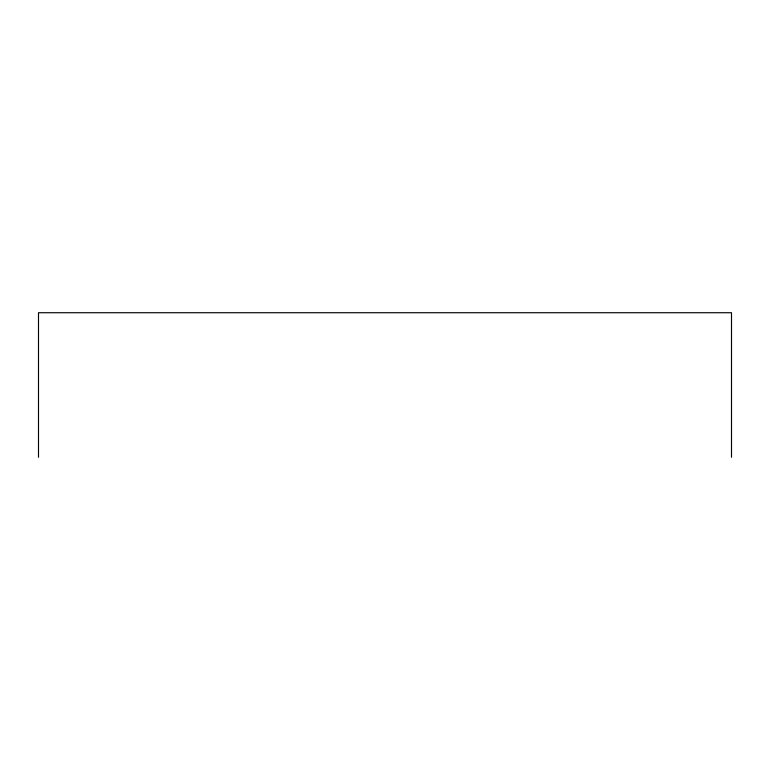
<?xml version="1.0" encoding="UTF-8"?>
<svg xmlns="http://www.w3.org/2000/svg" width="770" height="770" viewBox="0 0 770 770"><rect width="100%" height="100%" fill="white"/><g stroke="black" fill="none" stroke-linecap="round" stroke-linejoin="round"><path stroke-width="1.16" d="M731.5 457.274L731.5 312.726L38.5 312.726L38.5 457.274"/></g></svg>
